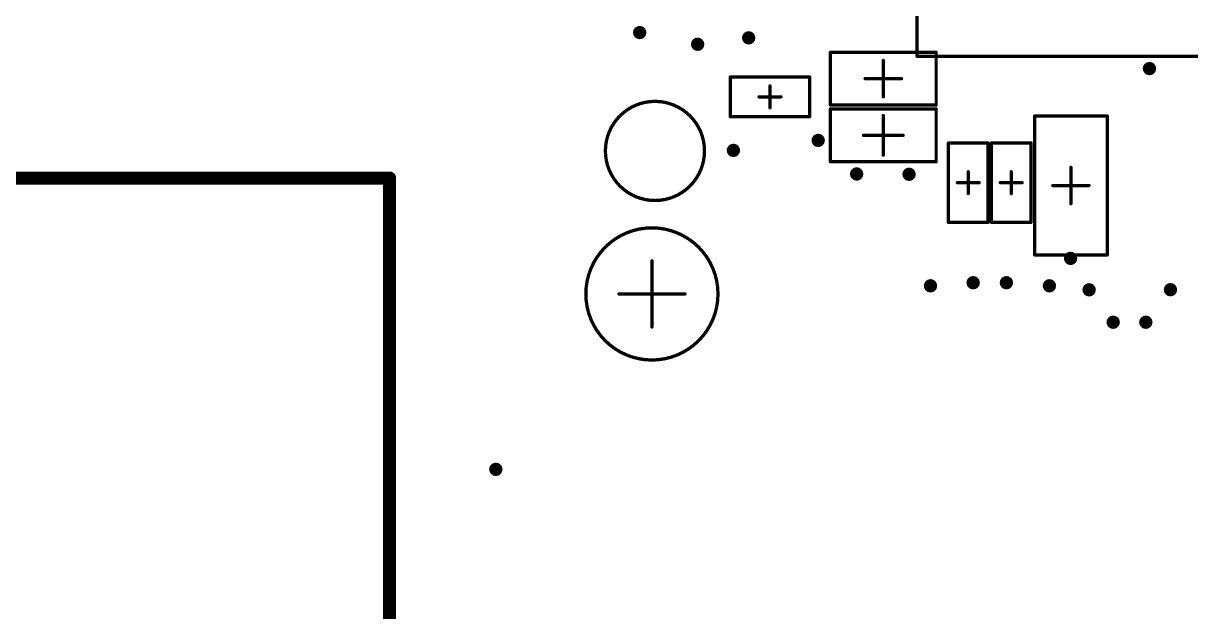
# Model space of a CAD drawing. Header units: inches. Extents: x -0.46 to 4.93, y -0.49 to 6.86.
# Drawn here: x 1.333 to 2.029, y 4.066 to 4.416 of the extents above; entities that cross this region are included whole.
import ezdxf

# ---------------------------------------------------------------- set-up
doc = ezdxf.new("R2010")
doc.units = ezdxf.units.IN
doc.header["$MEASUREMENT"] = 0
doc.layers.add('Top Courtyard', color=56, linetype='Continuous')
doc.layers.add('Via Holes', color=16, linetype='Continuous')

# ---------------------------------------------------------------- blocks, each defined once
blk = doc.blocks.new('RESC0201_0603__L_194')
at = {"layer": 'Top Courtyard'}
for points in [[(-0.02362, -0.01181, 0.00197, 0.00197, 0), (-0.02362, 0.01181, 0.00197, 0.00197, 0)], [(0.02362, 0.01181, 0.00197, 0.00197, 0), (-0.02362, 0.01181, 0.00197, 0.00197, 0)], [(0, 0.0065, 0.00197, 0.00197, 0), (0, -0.0065, 0.00197, 0.00197, 0)], [(0.02362, 0.01181, 0.00197, 0.00197, 0), (0.02362, -0.01181, 0.00197, 0.00197, 0)], [(0.0065, 0, 0.00197, 0.00197, 0), (-0.0065, 0, 0.00197, 0.00197, 0)], [(0.02362, -0.01181, 0.00197, 0.00197, 0), (-0.02362, -0.01181, 0.00197, 0.00197, 0)]]:
    blk.add_lwpolyline(points, format="xyseb", dxfattribs=at)
for points in [[(-0.02411, 0.01181, 0.000984, 0.000984, 1), (-0.02313, 0.01181, 0.000984, 0.000984, 1)], [(-0.02411, 0.01181, 0.000984, 0.000984, 1), (-0.02313, 0.01181, 0.000984, 0.000984, 1)], [(-0.00049, 0.0065, 0.000984, 0.000984, 1), (0.00049, 0.0065, 0.000984, 0.000984, 1)], [(0.02313, 0.01181, 0.000984, 0.000984, 1), (0.02411, 0.01181, 0.000984, 0.000984, 1)], [(0.02313, 0.01181, 0.000984, 0.000984, 1), (0.02411, 0.01181, 0.000984, 0.000984, 1)], [(-0.00699, 0, 0.000984, 0.000984, 1), (-0.006, 0, 0.000984, 0.000984, 1)], [(0.006, 0, 0.000984, 0.000984, 1), (0.00699, 0, 0.000984, 0.000984, 1)], [(-0.00049, -0.0065, 0.000984, 0.000984, 1), (0.00049, -0.0065, 0.000984, 0.000984, 1)], [(-0.02411, -0.01181, 0.000984, 0.000984, 1), (-0.02313, -0.01181, 0.000984, 0.000984, 1)], [(-0.02411, -0.01181, 0.000984, 0.000984, 1), (-0.02313, -0.01181, 0.000984, 0.000984, 1)], [(0.02313, -0.01181, 0.000984, 0.000984, 1), (0.02411, -0.01181, 0.000984, 0.000984, 1)], [(0.02313, -0.01181, 0.000984, 0.000984, 1), (0.02411, -0.01181, 0.000984, 0.000984, 1)]]:
    blk.add_lwpolyline(points, format="xyseb", close=True, dxfattribs=at)
blk = doc.blocks.new('RESC1005X40X25ML05T10_263')
at = {"layer": 'Top Courtyard'}
for points in [[(-0.04134, 0.02165, 0.00197, 0.00197, 0), (-0.04134, -0.02165, 0.00197, 0.00197, 0)], [(-0.04134, 0.02165, 0.00197, 0.00197, 0), (0.04134, 0.02165, 0.00197, 0.00197, 0)], [(0.04134, 0.02165, 0.00197, 0.00197, 0), (0.04134, -0.02165, 0.00197, 0.00197, 0)], [(0, 0.01083, 0.00197, 0.00197, 0), (0, -0.01083, 0.00197, 0.00197, 0)], [(-0.01083, 0, 0.00197, 0.00197, 0), (0.01083, 0, 0.00197, 0.00197, 0)], [(-0.04134, -0.02165, 0.00197, 0.00197, 0), (0.04134, -0.02165, 0.00197, 0.00197, 0)]]:
    blk.add_lwpolyline(points, format="xyseb", dxfattribs=at)
for points in [[(-0.04183, 0.02165, 0.000984, 0.000984, 1), (-0.04085, 0.02165, 0.000984, 0.000984, 1)], [(-0.04183, 0.02165, 0.000984, 0.000984, 1), (-0.04085, 0.02165, 0.000984, 0.000984, 1)], [(0.04085, 0.02165, 0.000984, 0.000984, 1), (0.04183, 0.02165, 0.000984, 0.000984, 1)], [(0.04085, 0.02165, 0.000984, 0.000984, 1), (0.04183, 0.02165, 0.000984, 0.000984, 1)], [(-0.00049, 0.01083, 0.000984, 0.000984, 1), (0.00049, 0.01083, 0.000984, 0.000984, 1)], [(-0.01132, 0, 0.000984, 0.000984, 1), (-0.01033, 0, 0.000984, 0.000984, 1)], [(0.01033, 0, 0.000984, 0.000984, 1), (0.01132, 0, 0.000984, 0.000984, 1)], [(-0.00049, -0.01083, 0.000984, 0.000984, 1), (0.00049, -0.01083, 0.000984, 0.000984, 1)], [(-0.04183, -0.02165, 0.000984, 0.000984, 1), (-0.04085, -0.02165, 0.000984, 0.000984, 1)], [(-0.04183, -0.02165, 0.000984, 0.000984, 1), (-0.04085, -0.02165, 0.000984, 0.000984, 1)], [(0.04085, -0.02165, 0.000984, 0.000984, 1), (0.04183, -0.02165, 0.000984, 0.000984, 1)], [(0.04085, -0.02165, 0.000984, 0.000984, 1), (0.04183, -0.02165, 0.000984, 0.000984, 1)]]:
    blk.add_lwpolyline(points, format="xyseb", close=True, dxfattribs=at)
blk = doc.blocks.new('CAPC0201_0603_33_L_348')
at = {"layer": 'Top Courtyard'}
for points in [[(-0.02362, 0.01181, 0.00197, 0.00197, 0), (0.02362, 0.01181, 0.00197, 0.00197, 0)], [(-0.02362, 0.01181, 0.00197, 0.00197, 0), (-0.02362, -0.01181, 0.00197, 0.00197, 0)], [(0, 0.0065, 0.00197, 0.00197, 0), (0, -0.0065, 0.00197, 0.00197, 0)], [(0.02362, 0.01181, 0.00197, 0.00197, 0), (0.02362, -0.01181, 0.00197, 0.00197, 0)], [(-0.0065, 0, 0.00197, 0.00197, 0), (0.0065, 0, 0.00197, 0.00197, 0)], [(-0.02362, -0.01181, 0.00197, 0.00197, 0), (0.02362, -0.01181, 0.00197, 0.00197, 0)]]:
    blk.add_lwpolyline(points, format="xyseb", dxfattribs=at)
for points in [[(-0.02411, 0.01181, 0.000984, 0.000984, 1), (-0.02313, 0.01181, 0.000984, 0.000984, 1)], [(-0.02411, 0.01181, 0.000984, 0.000984, 1), (-0.02313, 0.01181, 0.000984, 0.000984, 1)], [(-0.00049, 0.0065, 0.000984, 0.000984, 1), (0.00049, 0.0065, 0.000984, 0.000984, 1)], [(0.02313, 0.01181, 0.000984, 0.000984, 1), (0.02411, 0.01181, 0.000984, 0.000984, 1)], [(0.02313, 0.01181, 0.000984, 0.000984, 1), (0.02411, 0.01181, 0.000984, 0.000984, 1)], [(-0.00699, 0, 0.000984, 0.000984, 1), (-0.006, 0, 0.000984, 0.000984, 1)], [(0.006, 0, 0.000984, 0.000984, 1), (0.00699, 0, 0.000984, 0.000984, 1)], [(-0.00049, -0.0065, 0.000984, 0.000984, 1), (0.00049, -0.0065, 0.000984, 0.000984, 1)], [(-0.02411, -0.01181, 0.000984, 0.000984, 1), (-0.02313, -0.01181, 0.000984, 0.000984, 1)], [(-0.02411, -0.01181, 0.000984, 0.000984, 1), (-0.02313, -0.01181, 0.000984, 0.000984, 1)], [(0.02313, -0.01181, 0.000984, 0.000984, 1), (0.02411, -0.01181, 0.000984, 0.000984, 1)], [(0.02313, -0.01181, 0.000984, 0.000984, 1), (0.02411, -0.01181, 0.000984, 0.000984, 1)]]:
    blk.add_lwpolyline(points, format="xyseb", close=True, dxfattribs=at)
blk = doc.blocks.new('CAPC0201_0603_33_L_349')
at = {"layer": 'Top Courtyard'}
for points in [[(-0.02362, 0.01181, 0.00197, 0.00197, 0), (0.02362, 0.01181, 0.00197, 0.00197, 0)], [(-0.02362, 0.01181, 0.00197, 0.00197, 0), (-0.02362, -0.01181, 0.00197, 0.00197, 0)], [(0, 0.0065, 0.00197, 0.00197, 0), (0, -0.0065, 0.00197, 0.00197, 0)], [(0.02362, 0.01181, 0.00197, 0.00197, 0), (0.02362, -0.01181, 0.00197, 0.00197, 0)], [(-0.0065, 0, 0.00197, 0.00197, 0), (0.0065, 0, 0.00197, 0.00197, 0)], [(-0.02362, -0.01181, 0.00197, 0.00197, 0), (0.02362, -0.01181, 0.00197, 0.00197, 0)]]:
    blk.add_lwpolyline(points, format="xyseb", dxfattribs=at)
for points in [[(-0.02411, 0.01181, 0.000984, 0.000984, 1), (-0.02313, 0.01181, 0.000984, 0.000984, 1)], [(-0.02411, 0.01181, 0.000984, 0.000984, 1), (-0.02313, 0.01181, 0.000984, 0.000984, 1)], [(-0.00049, 0.0065, 0.000984, 0.000984, 1), (0.00049, 0.0065, 0.000984, 0.000984, 1)], [(0.02313, 0.01181, 0.000984, 0.000984, 1), (0.02411, 0.01181, 0.000984, 0.000984, 1)], [(0.02313, 0.01181, 0.000984, 0.000984, 1), (0.02411, 0.01181, 0.000984, 0.000984, 1)], [(-0.00699, 0, 0.000984, 0.000984, 1), (-0.006, 0, 0.000984, 0.000984, 1)], [(0.006, 0, 0.000984, 0.000984, 1), (0.00699, 0, 0.000984, 0.000984, 1)], [(-0.00049, -0.0065, 0.000984, 0.000984, 1), (0.00049, -0.0065, 0.000984, 0.000984, 1)], [(-0.02411, -0.01181, 0.000984, 0.000984, 1), (-0.02313, -0.01181, 0.000984, 0.000984, 1)], [(-0.02411, -0.01181, 0.000984, 0.000984, 1), (-0.02313, -0.01181, 0.000984, 0.000984, 1)], [(0.02313, -0.01181, 0.000984, 0.000984, 1), (0.02411, -0.01181, 0.000984, 0.000984, 1)], [(0.02313, -0.01181, 0.000984, 0.000984, 1), (0.02411, -0.01181, 0.000984, 0.000984, 1)]]:
    blk.add_lwpolyline(points, format="xyseb", close=True, dxfattribs=at)
blk = doc.blocks.new('CAPC0402_1005_60_L_358')
at = {"layer": 'Top Courtyard'}
for points in [[(-0.0315, 0.01575, 0.00197, 0.00197, 0), (0.0315, 0.01575, 0.00197, 0.00197, 0)], [(-0.0315, -0.01575, 0.00197, 0.00197, 0), (-0.0315, 0.01575, 0.00197, 0.00197, 0)], [(0.0315, -0.01575, 0.00197, 0.00197, 0), (0.0315, 0.01575, 0.00197, 0.00197, 0)], [(0, -0.01181, 0.00197, 0.00197, 0), (0, 0.01181, 0.00197, 0.00197, 0)], [(-0.01181, 0, 0.00197, 0.00197, 0), (0.01181, 0, 0.00197, 0.00197, 0)], [(-0.0315, -0.01575, 0.00197, 0.00197, 0), (0.0315, -0.01575, 0.00197, 0.00197, 0)]]:
    blk.add_lwpolyline(points, format="xyseb", dxfattribs=at)
for points in [[(-0.03199, 0.01575, 0.000984, 0.000984, 1), (-0.031, 0.01575, 0.000984, 0.000984, 1)], [(-0.03199, 0.01575, 0.000984, 0.000984, 1), (-0.031, 0.01575, 0.000984, 0.000984, 1)], [(0.031, 0.01575, 0.000984, 0.000984, 1), (0.03199, 0.01575, 0.000984, 0.000984, 1)], [(0.031, 0.01575, 0.000984, 0.000984, 1), (0.03199, 0.01575, 0.000984, 0.000984, 1)], [(-0.00049, 0.01181, 0.000984, 0.000984, 1), (0.00049, 0.01181, 0.000984, 0.000984, 1)], [(-0.0123, 0, 0.000984, 0.000984, 1), (-0.01132, 0, 0.000984, 0.000984, 1)], [(0.01132, 0, 0.000984, 0.000984, 1), (0.0123, 0, 0.000984, 0.000984, 1)], [(-0.00049, -0.01181, 0.000984, 0.000984, 1), (0.00049, -0.01181, 0.000984, 0.000984, 1)], [(-0.03199, -0.01575, 0.000984, 0.000984, 1), (-0.031, -0.01575, 0.000984, 0.000984, 1)], [(-0.03199, -0.01575, 0.000984, 0.000984, 1), (-0.031, -0.01575, 0.000984, 0.000984, 1)], [(0.031, -0.01575, 0.000984, 0.000984, 1), (0.03199, -0.01575, 0.000984, 0.000984, 1)], [(0.031, -0.01575, 0.000984, 0.000984, 1), (0.03199, -0.01575, 0.000984, 0.000984, 1)]]:
    blk.add_lwpolyline(points, format="xyseb", close=True, dxfattribs=at)
blk = doc.blocks.new('CAPC1005X55X25LL05T10_359')
at = {"layer": 'Top Courtyard'}
for points in [[(-0.0315, -0.01575, 0.00197, 0.00197, 0), (-0.0315, 0.01575, 0.00197, 0.00197, 0)], [(-0.0315, 0.01575, 0.00197, 0.00197, 0), (0.0315, 0.01575, 0.00197, 0.00197, 0)], [(0.0315, -0.01575, 0.00197, 0.00197, 0), (0.0315, 0.01575, 0.00197, 0.00197, 0)], [(0, -0.01083, 0.00197, 0.00197, 0), (0, 0.01083, 0.00197, 0.00197, 0)], [(-0.01083, 0, 0.00197, 0.00197, 0), (0.01083, 0, 0.00197, 0.00197, 0)], [(-0.0315, -0.01575, 0.00197, 0.00197, 0), (0.0315, -0.01575, 0.00197, 0.00197, 0)]]:
    blk.add_lwpolyline(points, format="xyseb", dxfattribs=at)
for points in [[(-0.03199, 0.01575, 0.000984, 0.000984, 1), (-0.031, 0.01575, 0.000984, 0.000984, 1)], [(-0.03199, 0.01575, 0.000984, 0.000984, 1), (-0.031, 0.01575, 0.000984, 0.000984, 1)], [(0.031, 0.01575, 0.000984, 0.000984, 1), (0.03199, 0.01575, 0.000984, 0.000984, 1)], [(0.031, 0.01575, 0.000984, 0.000984, 1), (0.03199, 0.01575, 0.000984, 0.000984, 1)], [(-0.00049, 0.01083, 0.000984, 0.000984, 1), (0.00049, 0.01083, 0.000984, 0.000984, 1)], [(-0.01132, 0, 0.000984, 0.000984, 1), (-0.01033, 0, 0.000984, 0.000984, 1)], [(0.01033, 0, 0.000984, 0.000984, 1), (0.01132, 0, 0.000984, 0.000984, 1)], [(-0.00049, -0.01083, 0.000984, 0.000984, 1), (0.00049, -0.01083, 0.000984, 0.000984, 1)], [(-0.03199, -0.01575, 0.000984, 0.000984, 1), (-0.031, -0.01575, 0.000984, 0.000984, 1)], [(-0.03199, -0.01575, 0.000984, 0.000984, 1), (-0.031, -0.01575, 0.000984, 0.000984, 1)], [(0.031, -0.01575, 0.000984, 0.000984, 1), (0.03199, -0.01575, 0.000984, 0.000984, 1)], [(0.031, -0.01575, 0.000984, 0.000984, 1), (0.03199, -0.01575, 0.000984, 0.000984, 1)]]:
    blk.add_lwpolyline(points, format="xyseb", close=True, dxfattribs=at)
blk = doc.blocks.new('QFN127P600_8N_563')
at = {"layer": 'Top Courtyard'}
for points in [[(0.13091, 0.13091, 0.00197, 0.00197, 0), (-0.13091, 0.13091, 0.00197, 0.00197, 0)], [(-0.13091, 0.13091, 0.00197, 0.00197, 0), (-0.13091, -0.13091, 0.00197, 0.00197, 0)], [(0.13091, 0.13091, 0.00197, 0.00197, 0), (0.13091, -0.13091, 0.00197, 0.00197, 0)], [(0, -0.01969, 0.00197, 0.00197, 0), (0, 0.01969, 0.00197, 0.00197, 0)], [(0.01969, 0, 0.00197, 0.00197, 0), (-0.01969, 0, 0.00197, 0.00197, 0)], [(0.13091, -0.13091, 0.00197, 0.00197, 0), (-0.13091, -0.13091, 0.00197, 0.00197, 0)]]:
    blk.add_lwpolyline(points, format="xyseb", dxfattribs=at)
for points in [[(-0.1314, 0.13091, 0.000984, 0.000984, 1), (-0.13041, 0.13091, 0.000984, 0.000984, 1)], [(-0.1314, 0.13091, 0.000984, 0.000984, 1), (-0.13041, 0.13091, 0.000984, 0.000984, 1)], [(0.13041, 0.13091, 0.000984, 0.000984, 1), (0.1314, 0.13091, 0.000984, 0.000984, 1)], [(0.13041, 0.13091, 0.000984, 0.000984, 1), (0.1314, 0.13091, 0.000984, 0.000984, 1)], [(-0.00049, 0.01969, 0.000984, 0.000984, 1), (0.00049, 0.01969, 0.000984, 0.000984, 1)], [(-0.02018, 0, 0.000984, 0.000984, 1), (-0.01919, 0, 0.000984, 0.000984, 1)], [(0.01919, 0, 0.000984, 0.000984, 1), (0.02018, 0, 0.000984, 0.000984, 1)], [(-0.00049, -0.01969, 0.000984, 0.000984, 1), (0.00049, -0.01969, 0.000984, 0.000984, 1)], [(-0.1314, -0.13091, 0.000984, 0.000984, 1), (-0.13041, -0.13091, 0.000984, 0.000984, 1)], [(-0.1314, -0.13091, 0.000984, 0.000984, 1), (-0.13041, -0.13091, 0.000984, 0.000984, 1)], [(0.13041, -0.13091, 0.000984, 0.000984, 1), (0.1314, -0.13091, 0.000984, 0.000984, 1)], [(0.13041, -0.13091, 0.000984, 0.000984, 1), (0.1314, -0.13091, 0.000984, 0.000984, 1)]]:
    blk.add_lwpolyline(points, format="xyseb", close=True, dxfattribs=at)
blk = doc.blocks.new('TP_1___606')
at = {"layer": 'Top Courtyard'}
for points in [[(0.02953, 0, 0.00197, 0.00197, 1), (-0.02953, 0, 0.00197, 0.00197, 1)], [(-0.03002, 0, 0.000984, 0.000984, 1), (-0.02904, 0, 0.000984, 0.000984, 1)], [(0.02904, 0, 0.000984, 0.000984, 1), (0.03002, 0, 0.000984, 0.000984, 1)]]:
    blk.add_lwpolyline(points, format="xyseb", close=True, dxfattribs=at)
blk = doc.blocks.new('TP100_200_NS_613')
at = {"layer": 'Top Courtyard'}
for points in [[(0.03937, 0, 0.00197, 0.00197, 1), (-0.03937, 0, 0.00197, 0.00197, 1)], [(-0.00049, 0.01968, 0.000984, 0.000984, 1), (0.00049, 0.01968, 0.000984, 0.000984, 1)], [(-0.03986, 0, 0.000984, 0.000984, 1), (-0.03888, 0, 0.000984, 0.000984, 1)], [(-0.02018, 0, 0.000984, 0.000984, 1), (-0.01919, 0, 0.000984, 0.000984, 1)], [(0.01919, 0, 0.000984, 0.000984, 1), (0.02018, 0, 0.000984, 0.000984, 1)], [(0.03888, 0, 0.000984, 0.000984, 1), (0.03986, 0, 0.000984, 0.000984, 1)], [(-0.00049, -0.01969, 0.000984, 0.000984, 1), (0.00049, -0.01969, 0.000984, 0.000984, 1)]]:
    blk.add_lwpolyline(points, format="xyseb", close=True, dxfattribs=at)
for points in [[(0, 0.01968, 0.00197, 0.00197, 0), (0, -0.01969, 0.00197, 0.00197, 0)], [(-0.01968, 0, 0.00197, 0.00197, 0), (0.01969, 0, 0.00197, 0.00197, 0)]]:
    blk.add_lwpolyline(points, format="xyseb", dxfattribs=at)
blk = doc.blocks.new('MDT420E0_001_22_30_778')
at = {"layer": 'Top Courtyard'}
for points in [[(0.47244, 0.27559, 0.00787, 0.00787, 0), (0.47244, -1.14173, 0.00787, 0.00787, 0)], [(-0.47244, -1.14173, 0.00787, 0.00787, 0), (0.47244, -1.14173, 0.00787, 0.00787, 0)]]:
    blk.add_lwpolyline(points, format="xyseb", dxfattribs=at)
blk.add_lwpolyline([(0.47047, -1.14173, 0.00394, 0.00394, 1), (0.47441, -1.14173, 0.00394, 0.00394, 1)], format="xyseb", close=True, dxfattribs=at)
blk.add_lwpolyline([(0.47047, -1.14173, 0.00394, 0.00394, 1), (0.47441, -1.14173, 0.00394, 0.00394, 1)], format="xyseb", close=True, dxfattribs=at)

msp = doc.modelspace()

# ---------------------------------------------------------------- hatches: boundary and pattern name
at = {"layer": 'Via Holes'}
h = msp.add_hatch(color=7, dxfattribs=at)
edge = h.paths.add_edge_path()
edge.add_arc((1.70072, 4.41073), 0.004, 0, 360)
h = msp.add_hatch(color=7, dxfattribs=at)
edge = h.paths.add_edge_path()
edge.add_arc((1.76566, 4.40756), 0.004, 0, 360)
h = msp.add_hatch(color=7, dxfattribs=at)
edge = h.paths.add_edge_path()
edge.add_arc((1.73526, 4.40372), 0.004, 0, 360)
h = msp.add_hatch(color=7, dxfattribs=at)
edge = h.paths.add_edge_path()
edge.add_arc((2.0045, 4.38927), 0.004, 0, 360)
h = msp.add_hatch(color=7, dxfattribs=at)
edge = h.paths.add_edge_path()
edge.add_arc((1.80709, 4.34646), 0.004, 0, 360)
h = msp.add_hatch(color=7, dxfattribs=at)
edge = h.paths.add_edge_path()
edge.add_arc((1.75656, 4.3405), 0.004, 0, 360)
h = msp.add_hatch(color=7, dxfattribs=at)
edge = h.paths.add_edge_path()
edge.add_arc((1.83, 4.32647), 0.004, 0, 360)
h = msp.add_hatch(color=7, dxfattribs=at)
edge = h.paths.add_edge_path()
edge.add_arc((1.86124, 4.32628), 0.004, 0, 360)
h = msp.add_hatch(color=7, dxfattribs=at)
edge = h.paths.add_edge_path()
edge.add_arc((1.95751, 4.27618), 0.004, 0, 360)
h = msp.add_hatch(color=7, dxfattribs=at)
edge = h.paths.add_edge_path()
edge.add_arc((1.89944, 4.26169), 0.004, 0, 360)
h = msp.add_hatch(color=7, dxfattribs=at)
edge = h.paths.add_edge_path()
edge.add_arc((1.91925, 4.26169), 0.004, 0, 360)
h = msp.add_hatch(color=7, dxfattribs=at)
edge = h.paths.add_edge_path()
edge.add_arc((1.87402, 4.25984), 0.004, 0, 360)
h = msp.add_hatch(color=7, dxfattribs=at)
edge = h.paths.add_edge_path()
edge.add_arc((1.94488, 4.25984), 0.004, 0, 360)
h = msp.add_hatch(color=7, dxfattribs=at)
edge = h.paths.add_edge_path()
edge.add_arc((1.96854, 4.25746), 0.004, 0, 360)
h = msp.add_hatch(color=7, dxfattribs=at)
edge = h.paths.add_edge_path()
edge.add_arc((2.01702, 4.25753), 0.004, 0, 360)
h = msp.add_hatch(color=7, dxfattribs=at)
edge = h.paths.add_edge_path()
edge.add_arc((1.98288, 4.23814), 0.004, 0, 360)
h = msp.add_hatch(color=7, dxfattribs=at)
edge = h.paths.add_edge_path()
edge.add_arc((2.00233, 4.23814), 0.004, 0, 360)
h = msp.add_hatch(color=7, dxfattribs=at)
edge = h.paths.add_edge_path()
edge.add_arc((1.615, 4.15049), 0.004, 0, 360)

# ---------------------------------------------------------------- block references
for name, p, rotation in [('QFN127P600_8N_563', (1.99692, 4.52751), 180), ('RESC0201_0603__L_194', (1.77837, 4.37241), 180), ('TP_1___606', (1.70981, 4.34019), 180), ('RESC1005X40X25ML05T10_263', (1.95772, 4.31959), 90), ('CAPC0201_0603_33_L_349', (1.89652, 4.32129), 90), ('CAPC0201_0603_33_L_348', (1.92211, 4.32129), 90), ('MDT420E0_001_22_30_778', (0.4099, 3.85156), 90), ('TP100_200_NS_613', (1.708, 4.255), 90)]:
    msp.add_blockref(name, p, dxfattribs=dict(rotation=rotation))
for name, p in [('CAPC1005X55X25LL05T10_359', (1.84589, 4.38327)), ('CAPC0402_1005_60_L_358', (1.84589, 4.34949))]:
    msp.add_blockref(name, p)

doc.saveas('drawing.dxf')
